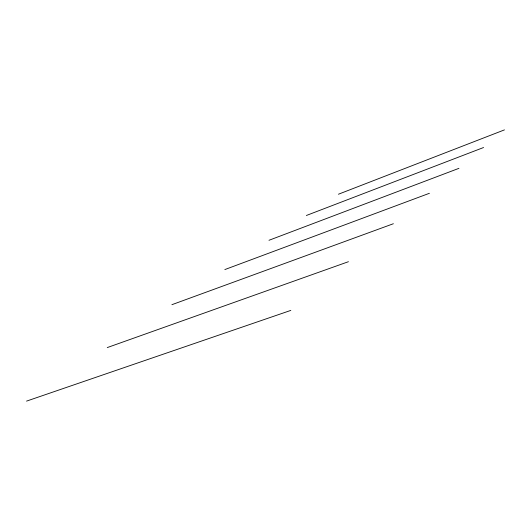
<?xml version="1.0" encoding="UTF-8"?>
<svg xmlns="http://www.w3.org/2000/svg" width="531" height="531" viewBox="0 0 531 531"><rect width="100%" height="100%" fill="white"/><g stroke="black" fill="none" stroke-linecap="round" stroke-linejoin="round"><path stroke-width="0.8" d="M338.42 194.227L504.45 129.883M306.36 215.493L483.575 147.518M268.978 240.291L458.937 168.34M224.832 269.575L429.413 193.291M171.898 304.694L393.385 223.73M107.255 347.579L348.442 261.703M26.55 401.117L290.815 310.403"/></g></svg>
